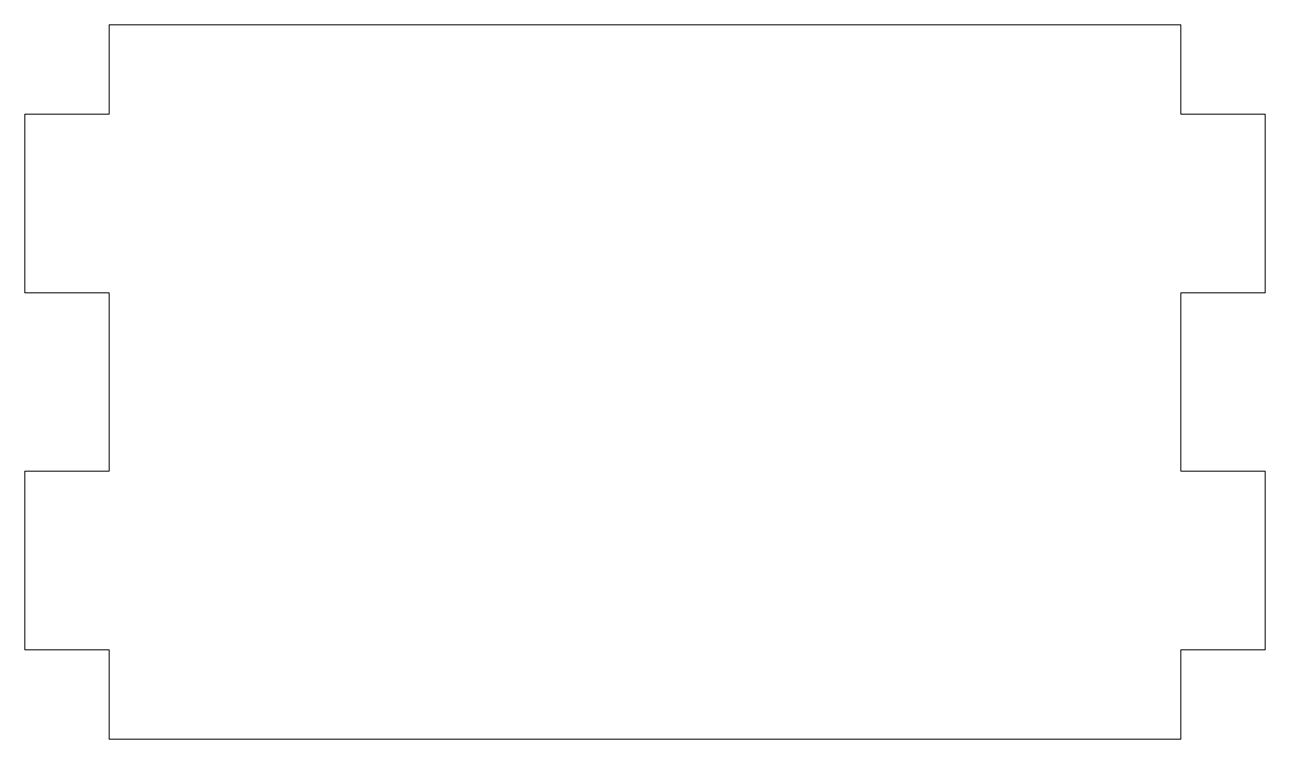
# Model space of a CAD drawing. Header units: inches. Extents: x -0.12 to 1.62, y 0 to 1.
import ezdxf

# ---------------------------------------------------------------- set-up
doc = ezdxf.new("R2010")
doc.units = ezdxf.units.IN
doc.header["$MEASUREMENT"] = 0

msp = doc.modelspace()

# ---------------------------------------------------------------- linework, layer by layer
at = {"color": 7, "linetype": 'Continuous', "lineweight": 15}
for p, q in [((0, 1), (1.5, 1)), ((0, 0.875), (0, 1)), ((1.5, 0.875), (1.5, 1)), ((-0.1181, 0.875), (-0.1181, 0.625)), ((0, 0.875), (-0.1181, 0.875)), ((1.6181, 0.875), (1.5, 0.875)), ((1.6181, 0.625), (1.6181, 0.875)), ((-0.1181, 0.625), (0, 0.625)), ((0, 0.375), (0, 0.625)), ((1.5, 0.625), (1.6181, 0.625)), ((1.5, 0.375), (1.5, 0.625)), ((-0.1181, 0.375), (-0.1181, 0.125)), ((0, 0.375), (-0.1181, 0.375)), ((1.6181, 0.375), (1.5, 0.375)), ((1.6181, 0.125), (1.6181, 0.375)), ((-0.1181, 0.125), (0, 0.125)), ((0, 0), (0, 0.125)), ((1.5, 0.125), (1.6181, 0.125)), ((1.5, 0), (1.5, 0.125)), ((0, 0), (1.5, 0))]:
    msp.add_line(p, q, dxfattribs=at)

doc.saveas('drawing.dxf')
